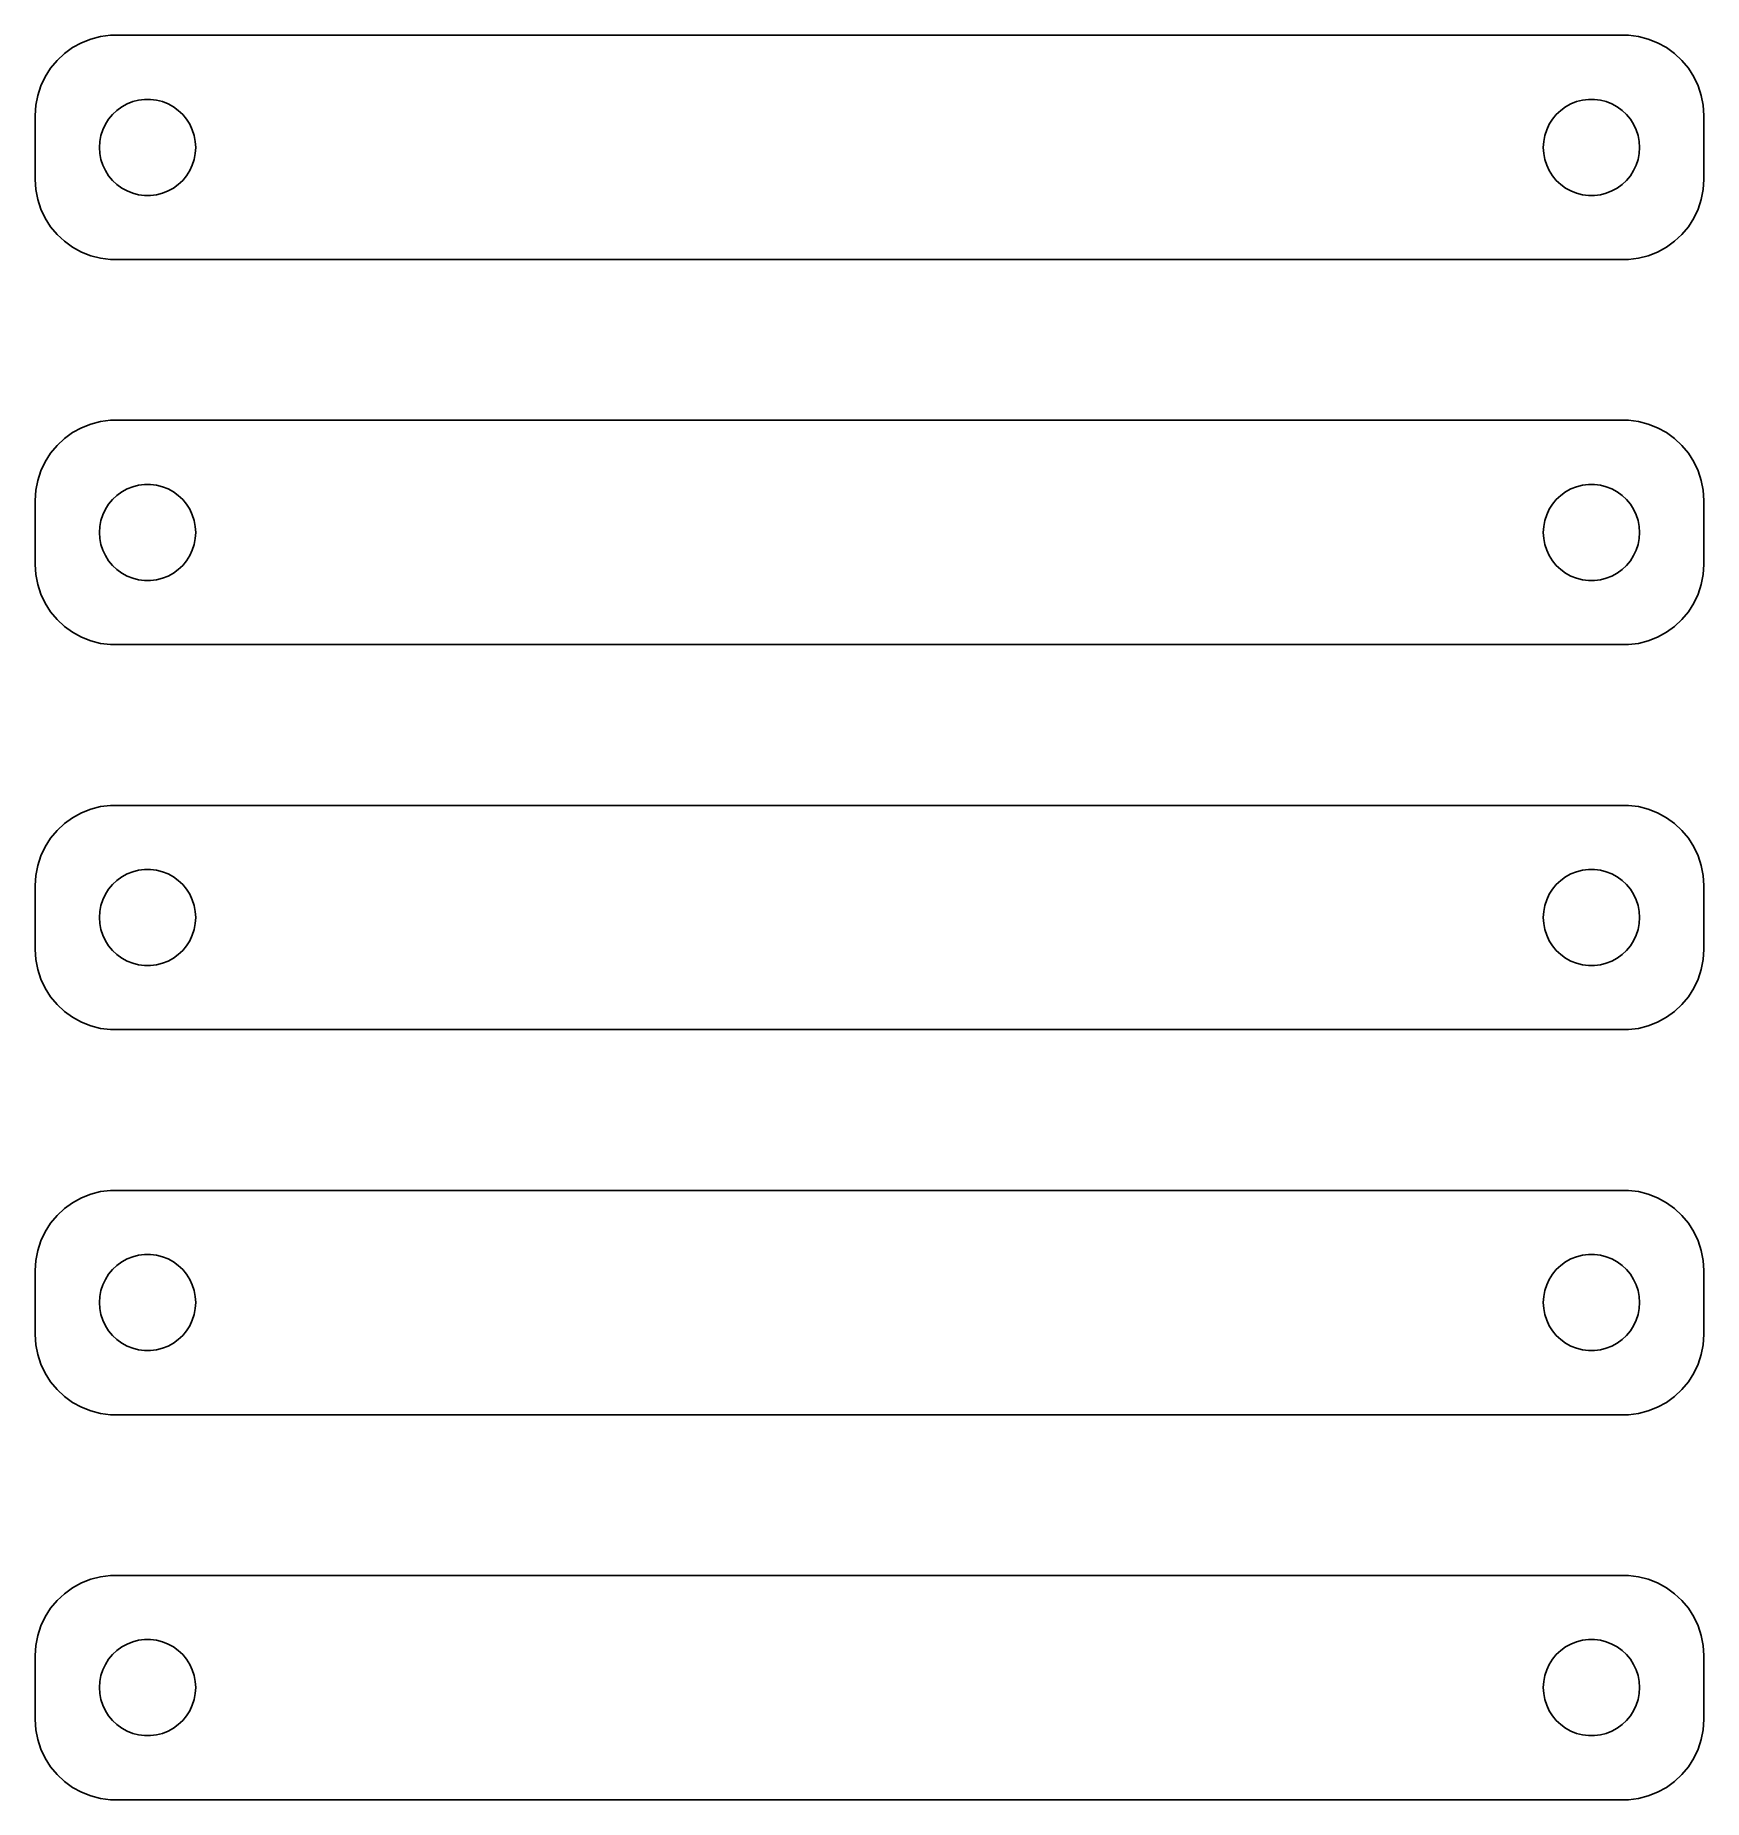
# Model space of a CAD drawing. Header units: metres. Extents: x -52 to 52, y 113 to 223.
import ezdxf

# ---------------------------------------------------------------- set-up
doc = ezdxf.new("R2010")
doc.units = ezdxf.units.M

msp = doc.modelspace()

# ---------------------------------------------------------------- linework, layer by layer
for p, q in [((-49.6791, 222.222), (-50.1871, 221.853)), ((-49.1289, 222.524), (-49.6791, 222.222)), ((-48.5451, 222.755), (-49.1289, 222.524)), ((-47.9369, 222.911), (-48.5451, 222.755)), ((-47.3139, 222.99), (-47.9369, 222.911)), ((47.3139, 222.99), (-47.3139, 222.99)), ((47.9369, 222.911), (47.3139, 222.99)), ((48.5451, 222.755), (47.9369, 222.911)), ((49.1289, 222.524), (48.5451, 222.755)), ((49.6791, 222.222), (49.1289, 222.524)), ((50.1871, 221.853), (49.6791, 222.222)), ((-50.6448, 221.423), (-51.0451, 220.939)), ((-50.1871, 221.853), (-50.6448, 221.423)), ((50.6448, 221.423), (50.1871, 221.853)), ((51.0451, 220.939), (50.6448, 221.423)), ((-51.3815, 220.409), (-51.6489, 219.841)), ((-51.0451, 220.939), (-51.3815, 220.409)), ((51.3815, 220.409), (51.0451, 220.939)), ((51.6489, 219.841), (51.3815, 220.409)), ((-51.8429, 219.243), (-51.9606, 218.627)), ((-51.6489, 219.841), (-51.8429, 219.243)), ((-45.927, 218.853), (-45.5621, 218.947)), ((-45.5621, 218.947), (-45.1884, 218.994)), ((-45.1884, 218.994), (-44.8116, 218.994)), ((-44.8116, 218.994), (-44.4379, 218.947)), ((-44.4379, 218.947), (-44.0729, 218.853)), ((44.0729, 218.853), (44.4379, 218.947)), ((44.4379, 218.947), (44.8116, 218.994)), ((44.8116, 218.994), (45.1884, 218.994)), ((45.1884, 218.994), (45.5621, 218.947)), ((45.5621, 218.947), (45.927, 218.853)), ((51.8429, 219.243), (51.6489, 219.841)), ((51.9606, 218.627), (51.8429, 219.243)), ((-51.9606, 218.627), (-52, 218)), ((-52, 218), (-52, 214)), ((-47.6289, 217.445), (-47.427, 217.763)), ((-47.427, 217.763), (-47.1869, 218.054)), ((-47.1869, 218.054), (-46.9123, 218.312)), ((-46.9123, 218.312), (-46.6075, 218.533)), ((-46.6075, 218.533), (-46.2773, 218.714)), ((-46.2773, 218.714), (-45.927, 218.853)), ((-44.0729, 218.853), (-43.7227, 218.714)), ((-43.7227, 218.714), (-43.3925, 218.533)), ((-43.3925, 218.533), (-43.0877, 218.312)), ((-43.0877, 218.312), (-42.8131, 218.054)), ((-42.8131, 218.054), (-42.5729, 217.763)), ((-42.5729, 217.763), (-42.3711, 217.445)), ((42.3711, 217.445), (42.5729, 217.763)), ((42.5729, 217.763), (42.8131, 218.054)), ((42.8131, 218.054), (43.0877, 218.312)), ((43.0877, 218.312), (43.3925, 218.533)), ((43.3925, 218.533), (43.7227, 218.714)), ((43.7227, 218.714), (44.0729, 218.853)), ((45.927, 218.853), (46.2773, 218.714)), ((46.2773, 218.714), (46.6075, 218.533)), ((46.6075, 218.533), (46.9123, 218.312)), ((46.9123, 218.312), (47.1869, 218.054)), ((47.1869, 218.054), (47.427, 217.763)), ((47.427, 217.763), (47.6289, 217.445)), ((52, 218), (51.9606, 218.627)), ((52, 214), (52, 218)), ((-47.9763, 216.376), (-47.9057, 216.746)), ((-47.9057, 216.746), (-47.7893, 217.104)), ((-47.7893, 217.104), (-47.6289, 217.445)), ((-42.3711, 217.445), (-42.2107, 217.104)), ((-42.2107, 217.104), (-42.0942, 216.746)), ((-42.0942, 216.746), (-42.0237, 216.376)), ((42.0237, 216.376), (42.0942, 216.746)), ((42.0942, 216.746), (42.2107, 217.104)), ((42.2107, 217.104), (42.3711, 217.445)), ((47.6289, 217.445), (47.7893, 217.104)), ((47.7893, 217.104), (47.9057, 216.746)), ((47.9057, 216.746), (47.9763, 216.376)), ((-48, 216), (-47.9763, 216.376)), ((-47.9763, 215.624), (-48, 216)), ((-47.9057, 215.254), (-47.9763, 215.624)), ((-42.0237, 215.624), (-42.0942, 215.254)), ((-42.0237, 216.376), (-42, 216)), ((-42, 216), (-42.0237, 215.624)), ((42, 216), (42.0237, 216.376)), ((42.0237, 215.624), (42, 216)), ((42.0942, 215.254), (42.0237, 215.624)), ((47.9763, 215.624), (47.9057, 215.254)), ((47.9763, 216.376), (48, 216)), ((48, 216), (47.9763, 215.624)), ((-47.7893, 214.896), (-47.9057, 215.254)), ((-47.6289, 214.555), (-47.7893, 214.896)), ((-47.427, 214.237), (-47.6289, 214.555)), ((-42.3711, 214.555), (-42.5729, 214.237)), ((-42.2107, 214.896), (-42.3711, 214.555)), ((-42.0942, 215.254), (-42.2107, 214.896)), ((42.2107, 214.896), (42.0942, 215.254)), ((42.3711, 214.555), (42.2107, 214.896)), ((42.5729, 214.237), (42.3711, 214.555)), ((47.6289, 214.555), (47.427, 214.237)), ((47.7893, 214.896), (47.6289, 214.555)), ((47.9057, 215.254), (47.7893, 214.896)), ((-52, 214), (-51.9606, 213.373)), ((-51.9606, 213.373), (-51.8429, 212.757)), ((-47.1869, 213.946), (-47.427, 214.237)), ((-46.9123, 213.688), (-47.1869, 213.946)), ((-46.6075, 213.467), (-46.9123, 213.688)), ((-46.2773, 213.286), (-46.6075, 213.467)), ((-43.3925, 213.467), (-43.7227, 213.286)), ((-43.0877, 213.688), (-43.3925, 213.467)), ((-42.8131, 213.946), (-43.0877, 213.688)), ((-42.5729, 214.237), (-42.8131, 213.946)), ((42.8131, 213.946), (42.5729, 214.237)), ((43.0877, 213.688), (42.8131, 213.946)), ((43.3925, 213.467), (43.0877, 213.688)), ((43.7227, 213.286), (43.3925, 213.467)), ((46.6075, 213.467), (46.2773, 213.286)), ((46.9123, 213.688), (46.6075, 213.467)), ((47.1869, 213.946), (46.9123, 213.688)), ((47.427, 214.237), (47.1869, 213.946)), ((51.8429, 212.757), (51.9606, 213.373)), ((51.9606, 213.373), (52, 214)), ((-51.8429, 212.757), (-51.6489, 212.159)), ((-45.927, 213.147), (-46.2773, 213.286)), ((-45.5621, 213.053), (-45.927, 213.147)), ((-45.1884, 213.006), (-45.5621, 213.053)), ((-44.8116, 213.006), (-45.1884, 213.006)), ((-44.4379, 213.053), (-44.8116, 213.006)), ((-44.0729, 213.147), (-44.4379, 213.053)), ((-43.7227, 213.286), (-44.0729, 213.147)), ((44.0729, 213.147), (43.7227, 213.286)), ((44.4379, 213.053), (44.0729, 213.147)), ((44.8116, 213.006), (44.4379, 213.053)), ((45.1884, 213.006), (44.8116, 213.006)), ((45.5621, 213.053), (45.1884, 213.006)), ((45.927, 213.147), (45.5621, 213.053)), ((46.2773, 213.286), (45.927, 213.147)), ((51.6489, 212.159), (51.8429, 212.757)), ((-51.6489, 212.159), (-51.3815, 211.591)), ((-51.3815, 211.591), (-51.0451, 211.061)), ((51.0451, 211.061), (51.3815, 211.591)), ((51.3815, 211.591), (51.6489, 212.159)), ((-51.0451, 211.061), (-50.6448, 210.577)), ((-50.6448, 210.577), (-50.1871, 210.147)), ((-50.1871, 210.147), (-49.6791, 209.778)), ((49.6791, 209.778), (50.1871, 210.147)), ((50.1871, 210.147), (50.6448, 210.577)), ((50.6448, 210.577), (51.0451, 211.061)), ((-49.6791, 209.778), (-49.1289, 209.476)), ((-49.1289, 209.476), (-48.5451, 209.245)), ((-48.5451, 209.245), (-47.9369, 209.089)), ((-47.9369, 209.089), (-47.3139, 209.01)), ((-47.3139, 209.01), (47.3139, 209.01)), ((47.3139, 209.01), (47.9369, 209.089)), ((47.9369, 209.089), (48.5451, 209.245)), ((48.5451, 209.245), (49.1289, 209.476)), ((49.1289, 209.476), (49.6791, 209.778)), ((-49.6791, 198.222), (-50.1871, 197.853)), ((-49.1289, 198.524), (-49.6791, 198.222)), ((-48.5451, 198.755), (-49.1289, 198.524)), ((-47.9369, 198.911), (-48.5451, 198.755)), ((-47.3139, 198.99), (-47.9369, 198.911)), ((47.3139, 198.99), (-47.3139, 198.99)), ((47.9369, 198.911), (47.3139, 198.99)), ((48.5451, 198.755), (47.9369, 198.911)), ((49.1289, 198.524), (48.5451, 198.755)), ((49.6791, 198.222), (49.1289, 198.524)), ((50.1871, 197.853), (49.6791, 198.222)), ((-51.0451, 196.939), (-51.3815, 196.409)), ((-50.6448, 197.423), (-51.0451, 196.939)), ((-50.1871, 197.853), (-50.6448, 197.423)), ((50.6448, 197.423), (50.1871, 197.853)), ((51.0451, 196.939), (50.6448, 197.423)), ((51.3815, 196.409), (51.0451, 196.939)), ((-51.6489, 195.841), (-51.8429, 195.243)), ((-51.3815, 196.409), (-51.6489, 195.841)), ((51.6489, 195.841), (51.3815, 196.409)), ((51.8429, 195.243), (51.6489, 195.841)), ((-51.8429, 195.243), (-51.9606, 194.627)), ((-46.6075, 194.533), (-46.2773, 194.714)), ((-46.2773, 194.714), (-45.927, 194.853)), ((-45.927, 194.853), (-45.5621, 194.947)), ((-45.5621, 194.947), (-45.1884, 194.994)), ((-45.1884, 194.994), (-44.8116, 194.994)), ((-44.8116, 194.994), (-44.4379, 194.947)), ((-44.4379, 194.947), (-44.0729, 194.853)), ((-44.0729, 194.853), (-43.7227, 194.714)), ((-43.7227, 194.714), (-43.3925, 194.533)), ((43.3925, 194.533), (43.7227, 194.714)), ((43.7227, 194.714), (44.0729, 194.853)), ((44.0729, 194.853), (44.4379, 194.947)), ((44.4379, 194.947), (44.8116, 194.994)), ((44.8116, 194.994), (45.1884, 194.994)), ((45.1884, 194.994), (45.5621, 194.947)), ((45.5621, 194.947), (45.927, 194.853)), ((45.927, 194.853), (46.2773, 194.714)), ((46.2773, 194.714), (46.6075, 194.533)), ((51.9606, 194.627), (51.8429, 195.243)), ((-51.9606, 194.627), (-52, 194)), ((-52, 194), (-52, 190)), ((-47.6289, 193.445), (-47.427, 193.763)), ((-47.427, 193.763), (-47.1869, 194.054)), ((-47.1869, 194.054), (-46.9123, 194.312)), ((-46.9123, 194.312), (-46.6075, 194.533)), ((-43.3925, 194.533), (-43.0877, 194.312)), ((-43.0877, 194.312), (-42.8131, 194.054)), ((-42.8131, 194.054), (-42.5729, 193.763)), ((-42.5729, 193.763), (-42.3711, 193.445)), ((42.3711, 193.445), (42.5729, 193.763)), ((42.5729, 193.763), (42.8131, 194.054)), ((42.8131, 194.054), (43.0877, 194.312)), ((43.0877, 194.312), (43.3925, 194.533)), ((46.6075, 194.533), (46.9123, 194.312)), ((46.9123, 194.312), (47.1869, 194.054)), ((47.1869, 194.054), (47.427, 193.763)), ((47.427, 193.763), (47.6289, 193.445)), ((52, 194), (51.9606, 194.627)), ((52, 190), (52, 194)), ((-47.9763, 192.376), (-47.9057, 192.746)), ((-47.9057, 192.746), (-47.7893, 193.104)), ((-47.7893, 193.104), (-47.6289, 193.445)), ((-42.3711, 193.445), (-42.2107, 193.104)), ((-42.2107, 193.104), (-42.0942, 192.746)), ((-42.0942, 192.746), (-42.0237, 192.376)), ((42.0237, 192.376), (42.0942, 192.746)), ((42.0942, 192.746), (42.2107, 193.104)), ((42.2107, 193.104), (42.3711, 193.445)), ((47.6289, 193.445), (47.7893, 193.104)), ((47.7893, 193.104), (47.9057, 192.746)), ((47.9057, 192.746), (47.9763, 192.376)), ((-48, 192), (-47.9763, 192.376)), ((-47.9763, 191.624), (-48, 192)), ((-47.9057, 191.254), (-47.9763, 191.624)), ((-42.0237, 191.624), (-42.0942, 191.254)), ((-42.0237, 192.376), (-42, 192)), ((-42, 192), (-42.0237, 191.624)), ((42, 192), (42.0237, 192.376)), ((42.0237, 191.624), (42, 192)), ((42.0942, 191.254), (42.0237, 191.624)), ((47.9763, 191.624), (47.9057, 191.254)), ((47.9763, 192.376), (48, 192)), ((48, 192), (47.9763, 191.624)), ((-47.7893, 190.896), (-47.9057, 191.254)), ((-47.6289, 190.555), (-47.7893, 190.896)), ((-47.427, 190.237), (-47.6289, 190.555)), ((-42.3711, 190.555), (-42.5729, 190.237)), ((-42.2107, 190.896), (-42.3711, 190.555)), ((-42.0942, 191.254), (-42.2107, 190.896)), ((42.2107, 190.896), (42.0942, 191.254)), ((42.3711, 190.555), (42.2107, 190.896)), ((42.5729, 190.237), (42.3711, 190.555)), ((47.6289, 190.555), (47.427, 190.237)), ((47.7893, 190.896), (47.6289, 190.555)), ((47.9057, 191.254), (47.7893, 190.896)), ((-52, 190), (-51.9606, 189.373)), ((-51.9606, 189.373), (-51.8429, 188.757)), ((-47.1869, 189.946), (-47.427, 190.237)), ((-46.9123, 189.688), (-47.1869, 189.946)), ((-46.6075, 189.467), (-46.9123, 189.688)), ((-46.2773, 189.286), (-46.6075, 189.467)), ((-45.927, 189.147), (-46.2773, 189.286)), ((-43.7227, 189.286), (-44.0729, 189.147)), ((-43.3925, 189.467), (-43.7227, 189.286)), ((-43.0877, 189.688), (-43.3925, 189.467)), ((-42.8131, 189.946), (-43.0877, 189.688)), ((-42.5729, 190.237), (-42.8131, 189.946)), ((42.8131, 189.946), (42.5729, 190.237)), ((43.0877, 189.688), (42.8131, 189.946)), ((43.3925, 189.467), (43.0877, 189.688)), ((43.7227, 189.286), (43.3925, 189.467)), ((44.0729, 189.147), (43.7227, 189.286)), ((46.2773, 189.286), (45.927, 189.147)), ((46.6075, 189.467), (46.2773, 189.286)), ((46.9123, 189.688), (46.6075, 189.467)), ((47.1869, 189.946), (46.9123, 189.688)), ((47.427, 190.237), (47.1869, 189.946)), ((51.8429, 188.757), (51.9606, 189.373)), ((51.9606, 189.373), (52, 190)), ((-51.8429, 188.757), (-51.6489, 188.159)), ((-51.6489, 188.159), (-51.3815, 187.591)), ((-45.5621, 189.053), (-45.927, 189.147)), ((-45.1884, 189.006), (-45.5621, 189.053)), ((-44.8116, 189.006), (-45.1884, 189.006)), ((-44.4379, 189.053), (-44.8116, 189.006)), ((-44.0729, 189.147), (-44.4379, 189.053)), ((44.4379, 189.053), (44.0729, 189.147)), ((44.8116, 189.006), (44.4379, 189.053)), ((45.1884, 189.006), (44.8116, 189.006)), ((45.5621, 189.053), (45.1884, 189.006)), ((45.927, 189.147), (45.5621, 189.053)), ((51.3815, 187.591), (51.6489, 188.159)), ((51.6489, 188.159), (51.8429, 188.757)), ((-51.3815, 187.591), (-51.0451, 187.061)), ((-51.0451, 187.061), (-50.6448, 186.577)), ((50.6448, 186.577), (51.0451, 187.061)), ((51.0451, 187.061), (51.3815, 187.591)), ((-50.6448, 186.577), (-50.1871, 186.147)), ((-50.1871, 186.147), (-49.6791, 185.778)), ((49.6791, 185.778), (50.1871, 186.147)), ((50.1871, 186.147), (50.6448, 186.577)), ((-49.6791, 185.778), (-49.1289, 185.476)), ((-49.1289, 185.476), (-48.5451, 185.245)), ((-48.5451, 185.245), (-47.9369, 185.089)), ((-47.9369, 185.089), (-47.3139, 185.01)), ((-47.3139, 185.01), (47.3139, 185.01)), ((47.3139, 185.01), (47.9369, 185.089)), ((47.9369, 185.089), (48.5451, 185.245)), ((48.5451, 185.245), (49.1289, 185.476)), ((49.1289, 185.476), (49.6791, 185.778)), ((-47.9369, 174.911), (-48.5451, 174.755)), ((-47.3139, 174.99), (-47.9369, 174.911)), ((47.3139, 174.99), (-47.3139, 174.99)), ((47.9369, 174.911), (47.3139, 174.99)), ((48.5451, 174.755), (47.9369, 174.911)), ((-50.1871, 173.853), (-50.6448, 173.423)), ((-49.6791, 174.222), (-50.1871, 173.853)), ((-49.1289, 174.524), (-49.6791, 174.222)), ((-48.5451, 174.755), (-49.1289, 174.524)), ((49.1289, 174.524), (48.5451, 174.755)), ((49.6791, 174.222), (49.1289, 174.524)), ((50.1871, 173.853), (49.6791, 174.222)), ((50.6448, 173.423), (50.1871, 173.853)), ((-51.0451, 172.939), (-51.3815, 172.409)), ((-50.6448, 173.423), (-51.0451, 172.939)), ((51.0451, 172.939), (50.6448, 173.423)), ((51.3815, 172.409), (51.0451, 172.939)), ((-51.6489, 171.841), (-51.8429, 171.243)), ((-51.3815, 172.409), (-51.6489, 171.841)), ((51.6489, 171.841), (51.3815, 172.409)), ((51.8429, 171.243), (51.6489, 171.841)), ((-51.9606, 170.627), (-52, 170)), ((-51.8429, 171.243), (-51.9606, 170.627)), ((-46.9123, 170.312), (-46.6075, 170.533)), ((-46.6075, 170.533), (-46.2773, 170.714)), ((-46.2773, 170.714), (-45.927, 170.853)), ((-45.927, 170.853), (-45.5621, 170.947)), ((-45.5621, 170.947), (-45.1884, 170.994)), ((-45.1884, 170.994), (-44.8116, 170.994)), ((-44.8116, 170.994), (-44.4379, 170.947)), ((-44.4379, 170.947), (-44.0729, 170.853)), ((-44.0729, 170.853), (-43.7227, 170.714)), ((-43.7227, 170.714), (-43.3925, 170.533)), ((-43.3925, 170.533), (-43.0877, 170.312)), ((43.0877, 170.312), (43.3925, 170.533)), ((43.3925, 170.533), (43.7227, 170.714)), ((43.7227, 170.714), (44.0729, 170.853)), ((44.0729, 170.853), (44.4379, 170.947)), ((44.4379, 170.947), (44.8116, 170.994)), ((44.8116, 170.994), (45.1884, 170.994)), ((45.1884, 170.994), (45.5621, 170.947)), ((45.5621, 170.947), (45.927, 170.853)), ((45.927, 170.853), (46.2773, 170.714)), ((46.2773, 170.714), (46.6075, 170.533)), ((46.6075, 170.533), (46.9123, 170.312)), ((51.9606, 170.627), (51.8429, 171.243)), ((52, 170), (51.9606, 170.627)), ((-52, 170), (-52, 166)), ((-47.7893, 169.104), (-47.6289, 169.445)), ((-47.6289, 169.445), (-47.427, 169.763)), ((-47.427, 169.763), (-47.1869, 170.054)), ((-47.1869, 170.054), (-46.9123, 170.312)), ((-43.0877, 170.312), (-42.8131, 170.054)), ((-42.8131, 170.054), (-42.5729, 169.763)), ((-42.5729, 169.763), (-42.3711, 169.445)), ((-42.3711, 169.445), (-42.2107, 169.104)), ((42.2107, 169.104), (42.3711, 169.445)), ((42.3711, 169.445), (42.5729, 169.763)), ((42.5729, 169.763), (42.8131, 170.054)), ((42.8131, 170.054), (43.0877, 170.312)), ((46.9123, 170.312), (47.1869, 170.054)), ((47.1869, 170.054), (47.427, 169.763)), ((47.427, 169.763), (47.6289, 169.445)), ((47.6289, 169.445), (47.7893, 169.104)), ((52, 166), (52, 170)), ((-48, 168), (-47.9763, 168.376)), ((-47.9763, 168.376), (-47.9057, 168.746)), ((-47.9057, 168.746), (-47.7893, 169.104)), ((-42.2107, 169.104), (-42.0942, 168.746)), ((-42.0942, 168.746), (-42.0237, 168.376)), ((-42.0237, 168.376), (-42, 168)), ((42, 168), (42.0237, 168.376)), ((42.0237, 168.376), (42.0942, 168.746)), ((42.0942, 168.746), (42.2107, 169.104)), ((47.7893, 169.104), (47.9057, 168.746)), ((47.9057, 168.746), (47.9763, 168.376)), ((47.9763, 168.376), (48, 168)), ((-47.9763, 167.624), (-48, 168)), ((-47.9057, 167.254), (-47.9763, 167.624)), ((-47.7893, 166.896), (-47.9057, 167.254)), ((-42.0942, 167.254), (-42.2107, 166.896)), ((-42.0237, 167.624), (-42.0942, 167.254)), ((-42, 168), (-42.0237, 167.624)), ((42.0237, 167.624), (42, 168)), ((42.0942, 167.254), (42.0237, 167.624)), ((42.2107, 166.896), (42.0942, 167.254)), ((47.9057, 167.254), (47.7893, 166.896)), ((47.9763, 167.624), (47.9057, 167.254)), ((48, 168), (47.9763, 167.624)), ((-47.6289, 166.555), (-47.7893, 166.896)), ((-47.427, 166.237), (-47.6289, 166.555)), ((-47.1869, 165.946), (-47.427, 166.237)), ((-42.5729, 166.237), (-42.8131, 165.946)), ((-42.3711, 166.555), (-42.5729, 166.237)), ((-42.2107, 166.896), (-42.3711, 166.555)), ((42.3711, 166.555), (42.2107, 166.896)), ((42.5729, 166.237), (42.3711, 166.555)), ((42.8131, 165.946), (42.5729, 166.237)), ((47.427, 166.237), (47.1869, 165.946)), ((47.6289, 166.555), (47.427, 166.237)), ((47.7893, 166.896), (47.6289, 166.555)), ((-52, 166), (-51.9606, 165.373)), ((-51.9606, 165.373), (-51.8429, 164.757)), ((-46.9123, 165.688), (-47.1869, 165.946)), ((-46.6075, 165.467), (-46.9123, 165.688)), ((-46.2773, 165.286), (-46.6075, 165.467)), ((-45.927, 165.147), (-46.2773, 165.286)), ((-45.5621, 165.053), (-45.927, 165.147)), ((-45.1884, 165.006), (-45.5621, 165.053)), ((-44.8116, 165.006), (-45.1884, 165.006)), ((-44.4379, 165.053), (-44.8116, 165.006)), ((-44.0729, 165.147), (-44.4379, 165.053)), ((-43.7227, 165.286), (-44.0729, 165.147)), ((-43.3925, 165.467), (-43.7227, 165.286)), ((-43.0877, 165.688), (-43.3925, 165.467)), ((-42.8131, 165.946), (-43.0877, 165.688)), ((43.0877, 165.688), (42.8131, 165.946)), ((43.3925, 165.467), (43.0877, 165.688)), ((43.7227, 165.286), (43.3925, 165.467)), ((44.0729, 165.147), (43.7227, 165.286)), ((44.4379, 165.053), (44.0729, 165.147)), ((44.8116, 165.006), (44.4379, 165.053)), ((45.1884, 165.006), (44.8116, 165.006)), ((45.5621, 165.053), (45.1884, 165.006)), ((45.927, 165.147), (45.5621, 165.053)), ((46.2773, 165.286), (45.927, 165.147)), ((46.6075, 165.467), (46.2773, 165.286)), ((46.9123, 165.688), (46.6075, 165.467)), ((47.1869, 165.946), (46.9123, 165.688)), ((51.8429, 164.757), (51.9606, 165.373)), ((51.9606, 165.373), (52, 166)), ((-51.8429, 164.757), (-51.6489, 164.159)), ((-51.6489, 164.159), (-51.3815, 163.591)), ((51.3815, 163.591), (51.6489, 164.159)), ((51.6489, 164.159), (51.8429, 164.757)), ((-51.3815, 163.591), (-51.0451, 163.061)), ((-51.0451, 163.061), (-50.6448, 162.577)), ((50.6448, 162.577), (51.0451, 163.061)), ((51.0451, 163.061), (51.3815, 163.591)), ((-50.6448, 162.577), (-50.1871, 162.147)), ((-50.1871, 162.147), (-49.6791, 161.778)), ((-49.6791, 161.778), (-49.1289, 161.476)), ((49.1289, 161.476), (49.6791, 161.778)), ((49.6791, 161.778), (50.1871, 162.147)), ((50.1871, 162.147), (50.6448, 162.577)), ((-49.1289, 161.476), (-48.5451, 161.245)), ((-48.5451, 161.245), (-47.9369, 161.089)), ((-47.9369, 161.089), (-47.3139, 161.01)), ((-47.3139, 161.01), (47.3139, 161.01)), ((47.3139, 161.01), (47.9369, 161.089)), ((47.9369, 161.089), (48.5451, 161.245)), ((48.5451, 161.245), (49.1289, 161.476)), ((-48.5451, 150.755), (-49.1289, 150.524)), ((-47.9369, 150.911), (-48.5451, 150.755)), ((-47.3139, 150.99), (-47.9369, 150.911)), ((47.3139, 150.99), (-47.3139, 150.99)), ((47.9369, 150.911), (47.3139, 150.99)), ((48.5451, 150.755), (47.9369, 150.911)), ((49.1289, 150.524), (48.5451, 150.755)), ((-50.1871, 149.853), (-50.6448, 149.423)), ((-49.6791, 150.222), (-50.1871, 149.853)), ((-49.1289, 150.524), (-49.6791, 150.222)), ((49.6791, 150.222), (49.1289, 150.524)), ((50.1871, 149.853), (49.6791, 150.222)), ((50.6448, 149.423), (50.1871, 149.853)), ((-51.0451, 148.939), (-51.3815, 148.409)), ((-50.6448, 149.423), (-51.0451, 148.939)), ((51.0451, 148.939), (50.6448, 149.423)), ((51.3815, 148.409), (51.0451, 148.939)), ((-51.6489, 147.841), (-51.8429, 147.243)), ((-51.3815, 148.409), (-51.6489, 147.841)), ((51.6489, 147.841), (51.3815, 148.409)), ((51.8429, 147.243), (51.6489, 147.841)), ((-51.9606, 146.627), (-52, 146)), ((-51.8429, 147.243), (-51.9606, 146.627)), ((-47.1869, 146.054), (-46.9123, 146.312)), ((-46.9123, 146.312), (-46.6075, 146.533)), ((-46.6075, 146.533), (-46.2773, 146.714)), ((-46.2773, 146.714), (-45.927, 146.853)), ((-45.927, 146.853), (-45.5621, 146.947)), ((-45.5621, 146.947), (-45.1884, 146.994)), ((-45.1884, 146.994), (-44.8116, 146.994)), ((-44.8116, 146.994), (-44.4379, 146.947)), ((-44.4379, 146.947), (-44.0729, 146.853)), ((-44.0729, 146.853), (-43.7227, 146.714)), ((-43.7227, 146.714), (-43.3925, 146.533)), ((-43.3925, 146.533), (-43.0877, 146.312)), ((-43.0877, 146.312), (-42.8131, 146.054)), ((42.8131, 146.054), (43.0877, 146.312)), ((43.0877, 146.312), (43.3925, 146.533)), ((43.3925, 146.533), (43.7227, 146.714)), ((43.7227, 146.714), (44.0729, 146.853)), ((44.0729, 146.853), (44.4379, 146.947)), ((44.4379, 146.947), (44.8116, 146.994)), ((44.8116, 146.994), (45.1884, 146.994)), ((45.1884, 146.994), (45.5621, 146.947)), ((45.5621, 146.947), (45.927, 146.853)), ((45.927, 146.853), (46.2773, 146.714)), ((46.2773, 146.714), (46.6075, 146.533)), ((46.6075, 146.533), (46.9123, 146.312)), ((46.9123, 146.312), (47.1869, 146.054)), ((51.9606, 146.627), (51.8429, 147.243)), ((52, 146), (51.9606, 146.627)), ((-52, 146), (-52, 142)), ((-47.7893, 145.104), (-47.6289, 145.445)), ((-47.6289, 145.445), (-47.427, 145.763)), ((-47.427, 145.763), (-47.1869, 146.054)), ((-42.8131, 146.054), (-42.5729, 145.763)), ((-42.5729, 145.763), (-42.3711, 145.445)), ((-42.3711, 145.445), (-42.2107, 145.104)), ((42.2107, 145.104), (42.3711, 145.445)), ((42.3711, 145.445), (42.5729, 145.763)), ((42.5729, 145.763), (42.8131, 146.054)), ((47.1869, 146.054), (47.427, 145.763)), ((47.427, 145.763), (47.6289, 145.445)), ((47.6289, 145.445), (47.7893, 145.104)), ((52, 142), (52, 146)), ((-48, 144), (-47.9763, 144.376)), ((-47.9763, 144.376), (-47.9057, 144.746)), ((-47.9057, 144.746), (-47.7893, 145.104)), ((-42.2107, 145.104), (-42.0942, 144.746)), ((-42.0942, 144.746), (-42.0237, 144.376)), ((-42.0237, 144.376), (-42, 144)), ((42, 144), (42.0237, 144.376)), ((42.0237, 144.376), (42.0942, 144.746)), ((42.0942, 144.746), (42.2107, 145.104)), ((47.7893, 145.104), (47.9057, 144.746)), ((47.9057, 144.746), (47.9763, 144.376)), ((47.9763, 144.376), (48, 144)), ((-47.9763, 143.624), (-48, 144)), ((-47.9057, 143.254), (-47.9763, 143.624)), ((-47.7893, 142.896), (-47.9057, 143.254)), ((-42.0942, 143.254), (-42.2107, 142.896)), ((-42.0237, 143.624), (-42.0942, 143.254)), ((-42, 144), (-42.0237, 143.624)), ((42.0237, 143.624), (42, 144)), ((42.0942, 143.254), (42.0237, 143.624)), ((42.2107, 142.896), (42.0942, 143.254)), ((47.9057, 143.254), (47.7893, 142.896)), ((47.9763, 143.624), (47.9057, 143.254)), ((48, 144), (47.9763, 143.624)), ((-52, 142), (-51.9606, 141.373)), ((-47.6289, 142.555), (-47.7893, 142.896)), ((-47.427, 142.237), (-47.6289, 142.555)), ((-47.1869, 141.946), (-47.427, 142.237)), ((-46.9123, 141.688), (-47.1869, 141.946)), ((-42.8131, 141.946), (-43.0877, 141.688)), ((-42.5729, 142.237), (-42.8131, 141.946)), ((-42.3711, 142.555), (-42.5729, 142.237)), ((-42.2107, 142.896), (-42.3711, 142.555)), ((42.3711, 142.555), (42.2107, 142.896)), ((42.5729, 142.237), (42.3711, 142.555)), ((42.8131, 141.946), (42.5729, 142.237)), ((43.0877, 141.688), (42.8131, 141.946)), ((47.1869, 141.946), (46.9123, 141.688)), ((47.427, 142.237), (47.1869, 141.946)), ((47.6289, 142.555), (47.427, 142.237)), ((47.7893, 142.896), (47.6289, 142.555)), ((51.9606, 141.373), (52, 142)), ((-51.9606, 141.373), (-51.8429, 140.757)), ((-46.6075, 141.467), (-46.9123, 141.688)), ((-46.2773, 141.286), (-46.6075, 141.467)), ((-45.927, 141.147), (-46.2773, 141.286)), ((-45.5621, 141.053), (-45.927, 141.147)), ((-45.1884, 141.006), (-45.5621, 141.053)), ((-44.8116, 141.006), (-45.1884, 141.006)), ((-44.4379, 141.053), (-44.8116, 141.006)), ((-44.0729, 141.147), (-44.4379, 141.053)), ((-43.7227, 141.286), (-44.0729, 141.147)), ((-43.3925, 141.467), (-43.7227, 141.286)), ((-43.0877, 141.688), (-43.3925, 141.467)), ((43.3925, 141.467), (43.0877, 141.688)), ((43.7227, 141.286), (43.3925, 141.467)), ((44.0729, 141.147), (43.7227, 141.286)), ((44.4379, 141.053), (44.0729, 141.147)), ((44.8116, 141.006), (44.4379, 141.053)), ((45.1884, 141.006), (44.8116, 141.006)), ((45.5621, 141.053), (45.1884, 141.006)), ((45.927, 141.147), (45.5621, 141.053)), ((46.2773, 141.286), (45.927, 141.147)), ((46.6075, 141.467), (46.2773, 141.286)), ((46.9123, 141.688), (46.6075, 141.467)), ((51.8429, 140.757), (51.9606, 141.373)), ((-51.8429, 140.757), (-51.6489, 140.159)), ((-51.6489, 140.159), (-51.3815, 139.591)), ((51.3815, 139.591), (51.6489, 140.159)), ((51.6489, 140.159), (51.8429, 140.757)), ((-51.3815, 139.591), (-51.0451, 139.061)), ((-51.0451, 139.061), (-50.6448, 138.577)), ((-50.6448, 138.577), (-50.1871, 138.147)), ((50.1871, 138.147), (50.6448, 138.577)), ((50.6448, 138.577), (51.0451, 139.061)), ((51.0451, 139.061), (51.3815, 139.591)), ((-50.1871, 138.147), (-49.6791, 137.778)), ((-49.6791, 137.778), (-49.1289, 137.476)), ((-49.1289, 137.476), (-48.5451, 137.245)), ((48.5451, 137.245), (49.1289, 137.476)), ((49.1289, 137.476), (49.6791, 137.778)), ((49.6791, 137.778), (50.1871, 138.147)), ((-48.5451, 137.245), (-47.9369, 137.089)), ((-47.9369, 137.089), (-47.3139, 137.01)), ((-47.3139, 137.01), (47.3139, 137.01)), ((47.3139, 137.01), (47.9369, 137.089)), ((47.9369, 137.089), (48.5451, 137.245)), ((-49.1289, 126.524), (-49.6791, 126.222)), ((-48.5451, 126.755), (-49.1289, 126.524)), ((-47.9369, 126.911), (-48.5451, 126.755)), ((-47.3139, 126.99), (-47.9369, 126.911)), ((47.3139, 126.99), (-47.3139, 126.99)), ((47.9369, 126.911), (47.3139, 126.99)), ((48.5451, 126.755), (47.9369, 126.911)), ((49.1289, 126.524), (48.5451, 126.755)), ((49.6791, 126.222), (49.1289, 126.524)), ((-50.6448, 125.423), (-51.0451, 124.939)), ((-50.1871, 125.853), (-50.6448, 125.423)), ((-49.6791, 126.222), (-50.1871, 125.853)), ((50.1871, 125.853), (49.6791, 126.222)), ((50.6448, 125.423), (50.1871, 125.853)), ((51.0451, 124.939), (50.6448, 125.423)), ((-51.3815, 124.409), (-51.6489, 123.841)), ((-51.0451, 124.939), (-51.3815, 124.409)), ((51.3815, 124.409), (51.0451, 124.939)), ((51.6489, 123.841), (51.3815, 124.409)), ((-51.8429, 123.243), (-51.9606, 122.627)), ((-51.6489, 123.841), (-51.8429, 123.243)), ((51.8429, 123.243), (51.6489, 123.841)), ((51.9606, 122.627), (51.8429, 123.243)), ((-51.9606, 122.627), (-52, 122)), ((-47.1869, 122.054), (-46.9123, 122.312)), ((-46.9123, 122.312), (-46.6075, 122.533)), ((-46.6075, 122.533), (-46.2773, 122.714)), ((-46.2773, 122.714), (-45.927, 122.853)), ((-45.927, 122.853), (-45.5621, 122.947)), ((-45.5621, 122.947), (-45.1884, 122.994)), ((-45.1884, 122.994), (-44.8116, 122.994)), ((-44.8116, 122.994), (-44.4379, 122.947)), ((-44.4379, 122.947), (-44.0729, 122.853)), ((-44.0729, 122.853), (-43.7227, 122.714)), ((-43.7227, 122.714), (-43.3925, 122.533)), ((-43.3925, 122.533), (-43.0877, 122.312)), ((-43.0877, 122.312), (-42.8131, 122.054)), ((42.8131, 122.054), (43.0877, 122.312)), ((43.0877, 122.312), (43.3925, 122.533)), ((43.3925, 122.533), (43.7227, 122.714)), ((43.7227, 122.714), (44.0729, 122.853)), ((44.0729, 122.853), (44.4379, 122.947)), ((44.4379, 122.947), (44.8116, 122.994)), ((44.8116, 122.994), (45.1884, 122.994)), ((45.1884, 122.994), (45.5621, 122.947)), ((45.5621, 122.947), (45.927, 122.853)), ((45.927, 122.853), (46.2773, 122.714)), ((46.2773, 122.714), (46.6075, 122.533)), ((46.6075, 122.533), (46.9123, 122.312)), ((46.9123, 122.312), (47.1869, 122.054)), ((52, 122), (51.9606, 122.627)), ((-52, 122), (-52, 118)), ((-47.9057, 120.746), (-47.7893, 121.104)), ((-47.7893, 121.104), (-47.6289, 121.445)), ((-47.6289, 121.445), (-47.427, 121.763)), ((-47.427, 121.763), (-47.1869, 122.054)), ((-42.8131, 122.054), (-42.5729, 121.763)), ((-42.5729, 121.763), (-42.3711, 121.445)), ((-42.3711, 121.445), (-42.2107, 121.104)), ((-42.2107, 121.104), (-42.0942, 120.746)), ((42.0942, 120.746), (42.2107, 121.104)), ((42.2107, 121.104), (42.3711, 121.445)), ((42.3711, 121.445), (42.5729, 121.763)), ((42.5729, 121.763), (42.8131, 122.054)), ((47.1869, 122.054), (47.427, 121.763)), ((47.427, 121.763), (47.6289, 121.445)), ((47.6289, 121.445), (47.7893, 121.104)), ((47.7893, 121.104), (47.9057, 120.746)), ((52, 118), (52, 122)), ((-48, 120), (-47.9763, 120.376)), ((-47.9763, 119.624), (-48, 120)), ((-47.9763, 120.376), (-47.9057, 120.746)), ((-42.0942, 120.746), (-42.0237, 120.376)), ((-42.0237, 120.376), (-42, 120)), ((-42, 120), (-42.0237, 119.624)), ((42, 120), (42.0237, 120.376)), ((42.0237, 119.624), (42, 120)), ((42.0237, 120.376), (42.0942, 120.746)), ((47.9057, 120.746), (47.9763, 120.376)), ((47.9763, 120.376), (48, 120)), ((48, 120), (47.9763, 119.624)), ((-47.9057, 119.254), (-47.9763, 119.624)), ((-47.7893, 118.896), (-47.9057, 119.254)), ((-47.6289, 118.555), (-47.7893, 118.896)), ((-42.2107, 118.896), (-42.3711, 118.555)), ((-42.0942, 119.254), (-42.2107, 118.896)), ((-42.0237, 119.624), (-42.0942, 119.254)), ((42.0942, 119.254), (42.0237, 119.624)), ((42.2107, 118.896), (42.0942, 119.254)), ((42.3711, 118.555), (42.2107, 118.896)), ((47.7893, 118.896), (47.6289, 118.555)), ((47.9057, 119.254), (47.7893, 118.896)), ((47.9763, 119.624), (47.9057, 119.254)), ((-52, 118), (-51.9606, 117.373)), ((-47.427, 118.237), (-47.6289, 118.555)), ((-47.1869, 117.946), (-47.427, 118.237)), ((-46.9123, 117.688), (-47.1869, 117.946)), ((-46.6075, 117.467), (-46.9123, 117.688)), ((-43.0877, 117.688), (-43.3925, 117.467)), ((-42.8131, 117.946), (-43.0877, 117.688)), ((-42.5729, 118.237), (-42.8131, 117.946)), ((-42.3711, 118.555), (-42.5729, 118.237)), ((42.5729, 118.237), (42.3711, 118.555)), ((42.8131, 117.946), (42.5729, 118.237)), ((43.0877, 117.688), (42.8131, 117.946)), ((43.3925, 117.467), (43.0877, 117.688)), ((46.9123, 117.688), (46.6075, 117.467)), ((47.1869, 117.946), (46.9123, 117.688)), ((47.427, 118.237), (47.1869, 117.946)), ((47.6289, 118.555), (47.427, 118.237)), ((51.9606, 117.373), (52, 118)), ((-51.9606, 117.373), (-51.8429, 116.757)), ((-51.8429, 116.757), (-51.6489, 116.159)), ((-46.2773, 117.286), (-46.6075, 117.467)), ((-45.927, 117.147), (-46.2773, 117.286)), ((-45.5621, 117.053), (-45.927, 117.147)), ((-45.1884, 117.006), (-45.5621, 117.053)), ((-44.8116, 117.006), (-45.1884, 117.006)), ((-44.4379, 117.053), (-44.8116, 117.006)), ((-44.0729, 117.147), (-44.4379, 117.053)), ((-43.7227, 117.286), (-44.0729, 117.147)), ((-43.3925, 117.467), (-43.7227, 117.286)), ((43.7227, 117.286), (43.3925, 117.467)), ((44.0729, 117.147), (43.7227, 117.286)), ((44.4379, 117.053), (44.0729, 117.147)), ((44.8116, 117.006), (44.4379, 117.053)), ((45.1884, 117.006), (44.8116, 117.006)), ((45.5621, 117.053), (45.1884, 117.006)), ((45.927, 117.147), (45.5621, 117.053)), ((46.2773, 117.286), (45.927, 117.147)), ((46.6075, 117.467), (46.2773, 117.286)), ((51.6489, 116.159), (51.8429, 116.757)), ((51.8429, 116.757), (51.9606, 117.373)), ((-51.6489, 116.159), (-51.3815, 115.591)), ((-51.3815, 115.591), (-51.0451, 115.061)), ((51.0451, 115.061), (51.3815, 115.591)), ((51.3815, 115.591), (51.6489, 116.159)), ((-51.0451, 115.061), (-50.6448, 114.577)), ((-50.6448, 114.577), (-50.1871, 114.147)), ((50.1871, 114.147), (50.6448, 114.577)), ((50.6448, 114.577), (51.0451, 115.061)), ((-50.1871, 114.147), (-49.6791, 113.778)), ((-49.6791, 113.778), (-49.1289, 113.476)), ((-49.1289, 113.476), (-48.5451, 113.245)), ((48.5451, 113.245), (49.1289, 113.476)), ((49.1289, 113.476), (49.6791, 113.778)), ((49.6791, 113.778), (50.1871, 114.147)), ((-48.5451, 113.245), (-47.9369, 113.089)), ((-47.9369, 113.089), (-47.3139, 113.01)), ((-47.3139, 113.01), (47.3139, 113.01)), ((47.3139, 113.01), (47.9369, 113.089)), ((47.9369, 113.089), (48.5451, 113.245))]:
    msp.add_line(p, q)

doc.saveas('drawing.dxf')
